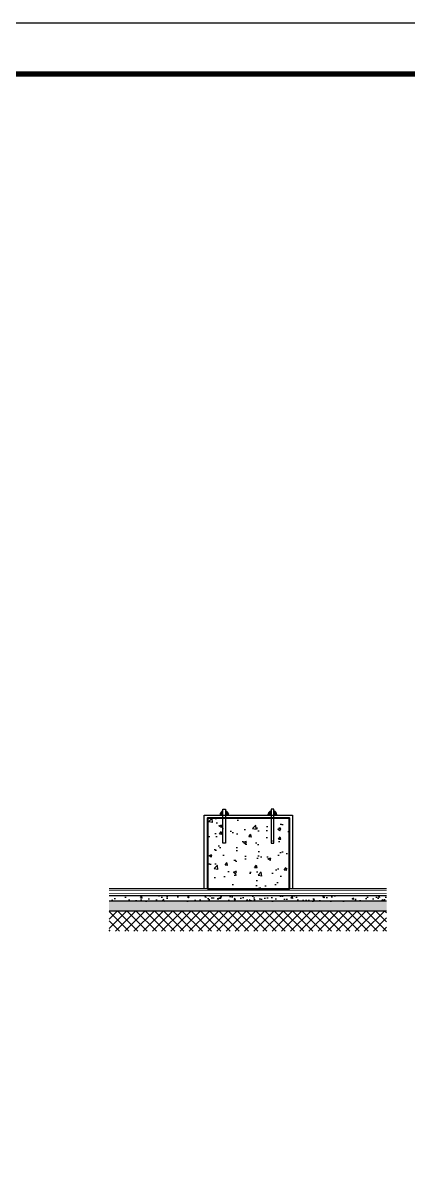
# Model space of a CAD drawing. Extents: x 27938 to 725830, y -209821 to 1628073.
# Drawn here: x 274537 to 276417, y 931102 to 936632 of the extents above; entities that cross this region are included whole.
import ezdxf

# ---------------------------------------------------------------- set-up
doc = ezdxf.new("R2010")
doc.units = 0
doc.header["$LTSCALE"] = 1000
doc.header["$MEASUREMENT"] = 0
doc.linetypes.add('DASH', pattern=[0.35, 0.25, -0.1])
doc.layers.add('PUB_HACTH', color=252, linetype='Continuous')
doc.layers.add('图框', color=140, linetype='Continuous')
doc.layers.add('WALL', color=9, linetype='Continuous', lineweight=40)
doc.layers.add('yichutu', color=7, linetype='Continuous', true_color=0xffffff, plot=False)
pattern_1 = [(45, (-2066424.0756, 942066.1986), (-2.806330038, 2.806330038), []), (135, (-2066424.0756, 942066.1986), (-2.806330038, -2.806330038), [])]

# ---------------------------------------------------------------- blocks, each defined once
blk = doc.blocks.new('yct-841-594-84100-59399.9999999999-100-1000.0')
at = {"layer": 'yichutu', "color": 7, "true_color": 0xffffff}
blk.add_lwpolyline([(0, 0), (0, 59400), (84100, 59400), (84100, 0)], close=True, dxfattribs=at)
blk = doc.blocks.new('A$C6C8F5AB9')
at = {"layer": '图框'}
blk.add_lwpolyline([(0, 0), (21025, 0), (21025, -14850), (0, -14850)], close=True, dxfattribs=at)
blk.add_lwpolyline([(0, 0), (21025, 0), (21025, -14850), (0, -14850)], close=True, dxfattribs=at)
at = {"layer": '图框', "const_width": 25}
blk.add_lwpolyline([(20775, -14600), (20775, -250), (625, -250), (625, -14600)], close=True, dxfattribs=at)

msp = doc.modelspace()

# ---------------------------------------------------------------- hatches: boundary and pattern name
at = {"layer": 'PUB_HACTH', "ltscale": 0.8}
h = msp.add_hatch(dxfattribs=at)
h.set_pattern_fill('ANSI37', color=256, scale=2.5)
h.set_pattern_definition(pattern_1)
h.paths.add_polyline_path([(275525.9, 932794.4), (275525.9, 932773.2), (275541.9, 932773.2, 0.335437)])
h.paths.add_polyline_path([(275512.9, 932794.1, 0.322254), (275497.9, 932773.2), (275512.9, 932773.2)])
h = msp.add_hatch(dxfattribs=at)
h.set_pattern_fill('ANSI37', color=256, scale=2.5)
h.set_pattern_definition(pattern_1)
h.paths.add_polyline_path([(275747.9, 932794.4), (275747.9, 932773.2), (275731.9, 932773.2, -0.335437)])
h.paths.add_polyline_path([(275760.9, 932794.1, -0.322254), (275775.9, 932773.2), (275760.9, 932773.2)])
h = msp.add_hatch(dxfattribs=at)
h.set_pattern_fill('混凝土', color=256, scale=20)
h.set_pattern_definition([(50, (-2066424.08, 942051.2), (143.4520365, -12.550427), [15, -165]), (355, (-2066424.08, 942051.2), (-27.750267, 150.438427), [12, -132]), (100.4514, (-2066412.12, 942050.15), (115.701876, 137.8879084), [12.748038, -140.228422]), (46.1842, (-2066424.08, 942091.2), (213.44821, -33.103803), [22.5, -247.5]), (96.6356, (-2066406.29, 942088.44), (186.932541, 194.823574), [19.122058, -210.3426]), (351.1842, (-2066424.08, 942091.2), (186.93239, 194.82372), [18, -198]), (21, (-2066404.08, 942081.2), (119.3814104, -80.523778), [15, -165]), (326, (-2066404.08, 942081.2), (48.663066, 145.030009), [12, -132]), (71.4514, (-2066394.13, 942074.49), (168.044526, 64.506099), [12.748038, -140.228422]), (37.5, (-2066424.076, 942051.2), (2.4319711, 66.5787708), [0, -130.4, 0, -134, 0, -132.5]), (7.5, (-2066424.076, 942051.2), (52.6139075, 78.8823424), [0, -76.4, 0, -127.4, 0, -50.5]), (327.5, (-2066468.676, 942051.2), (106.7644872, -4.5109743), [0, -50, 0, -156, 0, -207]), (317.5, (-2066488.68, 942051.2), (116.637234, 20.0209965), [0, -65, 0, -103.6, 0, -147])])
h.paths.add_polyline_path([(275836.9, 932414.1), (275836.9, 932758.2), (275436.9, 932758.2), (275436.9, 932414.1)])
h = msp.add_hatch(dxfattribs=at)
h.set_pattern_fill('混凝土', color=256, scale=10)
h.set_pattern_definition([(50, (-2063235.076, 942051.2), (71.7260183, -6.2752135), [7.5, -82.5]), (355, (-2063235.076, 942051.2), (-13.8751334, 75.2192134), [6, -66]), (100.4514, (-2063229.1, 942050.676), (57.8509382, 68.9439542), [6.374019, -70.1142112]), (46.1842, (-2063235.08, 942071.2), (106.724105, -16.5519014), [11.25, -123.75]), (96.6356, (-2063226.18, 942069.82), (93.4662706, 97.411787), [9.561029, -105.1713]), (351.1842, (-2063235.08, 942071.2), (93.4661945, 97.41186), [9, -99]), (21, (-2063225.076, 942066.2), (59.6907052, -40.261889), [7.5, -82.5]), (326, (-2063225.076, 942066.2), (24.3315332, 72.5150045), [6, -66]), (71.4514, (-2063220.1, 942062.84), (84.0222629, 32.2530497), [6.374019, -70.1142112]), (37.5, (-2063235.076, 942051.199), (1.21598553, 33.28938538), [0, -65.2, 0, -67, 0, -66.25]), (7.5, (-2063235.076, 942051.2), (26.30695374, 39.4411712), [0, -38.2, 0, -63.7, 0, -25.25]), (327.5, (-2063257.376, 942051.199), (53.38224362, -2.25548717), [0, -25, 0, -78, 0, -103.5]), (317.5, (-2063267.376, 942051.2), (58.3186169, 10.0104982), [0, -32.5, 0, -51.8, 0, -73.5])])
h.paths.add_polyline_path([(276310.9, 932353.9), (276310.9, 932380.2)], flags=17)
h.paths.add_polyline_path([(276310.9, 932353.9), (276310.9, 932380.2), (274957.9, 932380.2), (274957.9, 932353.9)])
h = msp.add_hatch(dxfattribs=at)
h.set_pattern_fill('加气混凝土', color=256, scale=10)
h.set_pattern_definition([(0, (-2063199.68, 942014.6), (60, 120), [0, -120]), (0, (-2063269.88, 941998.4), (60, 120), [0, -120]), (0, (-2063230.88, 941997.2), (60, 120), [0, -120]), (0, (-2063188.28, 942032.6), (60, 120), [0, -120]), (0, (-2063238.08, 941991.2), (60, 120), [0, -120]), (0, (-2063176.28, 942108.2), (60, 120), [0, -120]), (0, (-2063212.88, 942098.6), (60, 120), [0, -120]), (0, (-2063193.68, 942083.6), (60, 120), [0, -120]), (0, (-2063291.48, 942081.2), (60, 120), [0, -120]), (0, (-2063232.68, 942075.8), (60, 120), [0, -120]), (0, (-2063255.48, 942045.2), (60, 120), [0, -120]), (0, (-2063254.28, 942000.2), (60, 120), [0, -120]), (0, (-2063209.28, 941995.4), (60, 120), [0, -120]), (0, (-2063176.28, 942048.2), (60, 120), [0, -120]), (0, (-2063288.48, 942029.6), (60, 120), [0, -120]), (0, (-2063278.28, 942050), (60, 120), [0, -120]), (0, (-2063231.48, 942041.6), (60, 120), [0, -120]), (0, (-2063248.28, 942024.2), (60, 120), [0, -120]), (0, (-2063257.88, 942063.8), (60, 120), [0, -120]), (0, (-2063242.88, 942108.8), (60, 120), [0, -120]), (0, (-2063283.68, 942004.4), (60, 120), [0, -120]), (0, (-2063217.68, 942084.2), (60, 120), [0, -120]), (0, (-2063273.48, 942086), (60, 120), [0, -120]), (0, (-2063283.08, 942101.6), (60, 120), [0, -120]), (130.601294, (-2063183.647, 942070.627), (-299.999996686, 360.000001574), [5.268311, -2207.4222]), (18.4349488, (-2063192.218, 942072.913), (299.9999989, 119.99999911), [5.421048, -753.52558]), (90, (-2063192.22, 942067.77), (60, 120), [5.142857, -234.85713]), (161.565051, (-2063187.076, 942066.056), (-300.00000151, 119.99999105), [5.421048, -753.52558]), (53.1301023, (-2063187.076, 942066.056), (60.00000011, 119.99999994), [5.714286, -594.2857]), (135, (-2063182.504, 942004.913), (-60.00000725, 119.9999919), [4.848732, -334.56252]), (45, (-2063189.36, 942004.913), (59.9999996, 119.9999995), [4.848732, -334.56252]), (135, (-2063185.933, 942001.484), (-60.00000725, 119.9999919), [4.848732, -334.56252]), (45, (-2063185.933, 942001.484), (59.9999996, 119.9999995), [4.848732, -334.56252]), (116.565051, (-2063240.22, 942085.48), (-1.04e-05, 239.9999935), [6.388765, -127.7753]), (180, (-2063243.08, 942091.2), (-60, 120), [6.857143, -113.14285]), (63.434949, (-2063252.79, 942085.48), (5e-07, 239.999999), [6.388765, -127.7753]), (116.565051, (-2063249.93, 942079.77), (-1.04e-05, 239.9999935), [6.388765, -127.7753]), (0, (-2063249.93, 942079.77), (60, 120), [6.857143, -113.14285]), (63.434949, (-2063243.08, 942079.77), (5e-07, 239.999999), [6.388765, -127.7753]), (107.102728, (-2063195.0756, 942044.913), (-179.9999931185, 600.000000968), [7.772269, -3256.5805]), (143.972626, (-2063197.361, 942052.341), (-1139.999985548, 839.99999905), [7.772269, -1624.404]), (180, (-2063203.65, 942056.91), (-60, 120), [7.428571, -112.57142]), (36.0273733, (-2063217.361, 942052.341), (1139.999991575, 839.999990944), [7.772269, -1624.404]), (71.5650511, (-2063219.647, 942045.484), (180.00000092, 599.99999897), [7.228063, -751.71856]), (107.102728, (-2063217.3613, 942038.0557), (-179.9999931185, 600.000000968), [7.772269, -3256.5805]), (143.972626, (-2063211.076, 942033.484), (-1139.999985548, 839.99999905), [7.772269, -1624.404]), (0, (-2063211.08, 942033.48), (60, 120), [7.428571, -112.57142]), (36.0273733, (-2063203.647, 942033.484), (1139.999991575, 839.999990944), [7.772269, -1624.404]), (71.5650511, (-2063197.361, 942038.056), (180.00000092, 599.99999897), [7.228063, -751.71856]), (150.255118, (-2063193.933, 942100.913), (-180.00000043, 119.99999851), [4.607004, -962.86392]), (90, (-2063197.93, 942098.63), (60, 120), [4.571429, -235.42855]), (29.7448813, (-2063197.933, 942098.627), (180.00000011, 119.99999944), [4.607004, -962.86392]), (116.565051, (-2063221.93, 942015.77), (-1.04e-05, 239.9999935), [6.388765, -127.7753]), (168.690067, (-2063224.79, 942021.484), (-540.0000004, 119.99999699), [5.827451, -1217.9371]), (41.1859251, (-2063235.0756, 942018.627), (1499.999990912, 1319.999988458), [6.074369, -2545.1604]), (90, (-2063235.076, 942012.91), (60, 120), [5.714286, -234.2857]), (138.814074, (-2063230.504, 942008.913), (-1499.999973338, 1320.000008407), [6.074369, -2545.1604]), (16.6992442, (-2063230.504, 942008.913), (1979.999985103, 599.999993716), [5.96589, -2499.7075]), (60.9453959, (-2063224.79, 942010.627), (59.999999841, 119.999998939), [5.883217, -2465.0679]), (109.983106, (-2063272.2185, 942066.0557), (-300.00000113, 839.999997777), [6.6884004, -2802.4395]), (155.556045, (-2063274.504, 942072.3414), (-780.000002973, 359.999992521), [6.904597, -2893.0263]), (24.4439547, (-2063287.0756, 942072.3414), (780.000000389, 359.999998268), [6.904597, -2893.0263]), (70.0168934, (-2063289.3613, 942066.0557), (300.000000904, 839.999997916), [6.6884004, -2802.4395]), (109.983106, (-2063287.0756, 942059.77), (-300.00000113, 839.999997777), [6.6884004, -2802.4395]), (160.016893, (-2063280.79, 942057.484), (-300.000000176, 119.999994533), [6.6884004, -1397.8755]), (19.9831065, (-2063280.79, 942057.484), (299.999998353, 119.99999981), [6.6884004, -1397.8755]), (70.0168934, (-2063274.504, 942059.77), (300.000000904, 839.999997916), [6.6884004, -2802.4395]), (122.005383, (-2063227.647, 942055.199), (-60.00000805, 119.999993874), [5.3908464, -1126.6868]), (18.4349488, (-2063235.647, 942058.056), (299.9999989, 119.99999911), [5.421048, -753.52558]), (90, (-2063235.65, 942052.91), (60, 120), [5.142857, -234.85713]), (161.565051, (-2063230.504, 942051.199), (-300.00000151, 119.99999105), [5.421048, -753.52558]), (54.4623222, (-2063230.504, 942051.1986), (419.999999391, 599.999999101), [4.915614, -2059.6423]), (116.565051, (-2063262.5, 942026.06), (-1.04e-05, 239.9999935), [6.388765, -127.7753]), (180, (-2063265.36, 942031.77), (-60, 120), [6.285714, -113.71428]), (59.0362434, (-2063275.076, 942026.056), (60.000000195, 119.999999418), [6.6639456, -1392.7644]), (120.963756, (-2063271.647, 942020.341), (-60.0000082, 119.99999449), [6.6639456, -1392.7644]), (0, (-2063271.65, 942020.34), (60, 120), [6.285714, -113.71428]), (63.434949, (-2063265.36, 942020.34), (5e-07, 239.999999), [6.388765, -127.7753])])
h.paths.add_polyline_path([(276310.9, 932306.2), (276310.9, 932353.9)], flags=17)
h.paths.add_polyline_path([(276310.9, 932306.2), (276310.9, 932353.9), (274957.9, 932353.9), (274957.9, 932306.2)])
h = msp.add_hatch(dxfattribs=at)
h.set_pattern_fill('ANSI37', color=256, scale=20)
h.set_pattern_definition([(45, (-2063235.076, 942051.2), (-22.4506403, 22.4506403), []), (135, (-2063235.076, 942051.2), (-22.4506403, -22.4506403), [])])
h.paths.add_polyline_path([(276310.9, 932208.2), (276310.9, 932306.2), (274957.9, 932306.2), (274957.9, 932208.2)])

# ---------------------------------------------------------------- linework, layer by layer
for points in [[(275512.9, 932802.2), (275525.9, 932802.2), (275525.9, 932637.2), (275512.9, 932636.2)], [(275760.9, 932802.2), (275747.9, 932802.2), (275747.9, 932637.2), (275760.9, 932636.2)]]:
    msp.add_lwpolyline(points, close=True, dxfattribs=at)
for points in [[(275421.9, 932414.1), (275421.9, 932773.2), (275851.9, 932773.2), (275851.9, 932414.1)], [(276310.9, 932414.1), (274957.9, 932414.1)], [(276310.9, 932380.2), (274957.9, 932380.2)], [(276310.9, 932353.9), (274957.9, 932353.9)], [(276310.9, 932306.2), (274957.9, 932306.2)]]:
    msp.add_lwpolyline(points, dxfattribs=at)
at = {"layer": 'PUB_HACTH', "linetype": 'DASH', "const_width": 3}
for points in [[(274957.9, 932405.2), (276310.9, 932405.2)], [(274957.9, 932390.2), (276310.9, 932390.2)]]:
    msp.add_lwpolyline(points, dxfattribs=at)
at = {"layer": 'PUB_HACTH', "ltscale": 0.8}
for centre, start, end in [((275519.9, 932773.2), 108.553, 180), ((275519.9, 932773.2), 0, 74.1734), ((275753.9, 932773.2), 105.8266, 180), ((275753.9, 932773.2), 0, 71.447)]:
    msp.add_arc(centre, 22, start, end, dxfattribs=at)
at = {"layer": 'WALL', "color": 2}
msp.add_lwpolyline([(275436.9, 932414.1), (275836.9, 932414.1), (275836.9, 932758.2), (275436.9, 932758.2)], close=True, dxfattribs=at)

# ---------------------------------------------------------------- block references
msp.add_blockref('A$C6C8F5AB9', (260214.1, 936632.1))
at = {"layer": 'yichutu', "xscale": 0.25, "yscale": 0.25, "zscale": 0.25}
msp.add_blockref('yct-841-594-84100-59399.9999999999-100-1000.0', (260214.1, 921782.1), dxfattribs=at)

doc.saveas('drawing.dxf')
